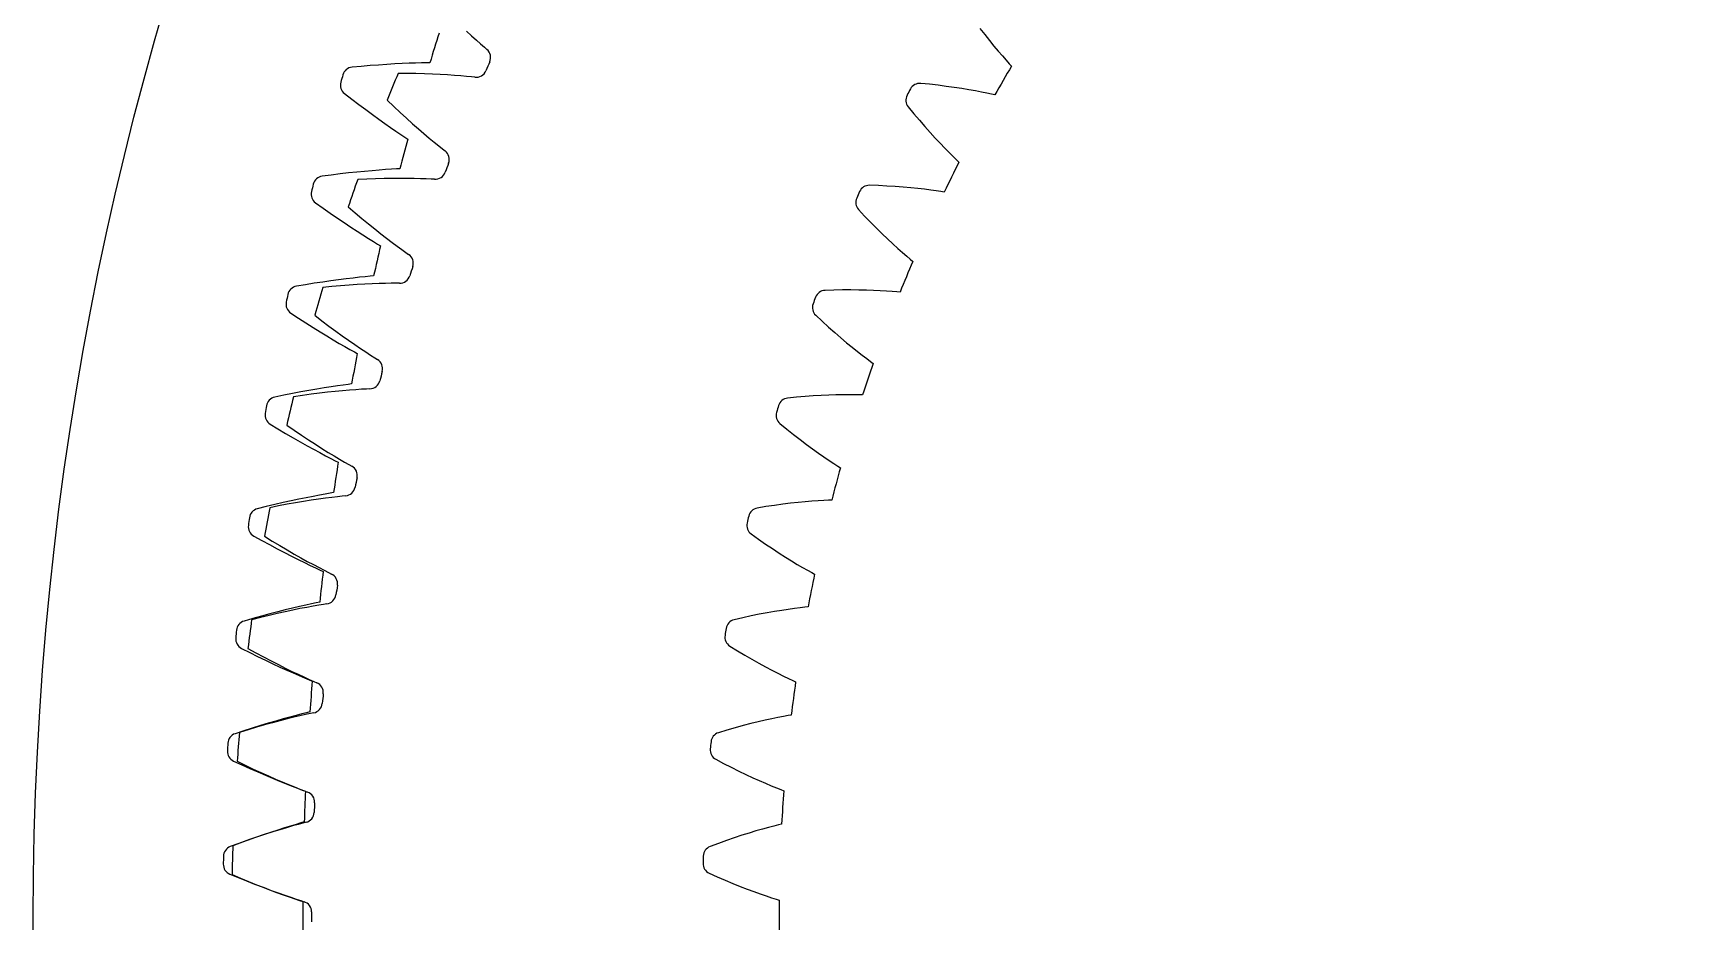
# Model space of a CAD drawing. Header units: millimetres. Extents: x -90 to 90, y -90 to 90.
# Drawn here: x -90.09 to -43.25, y -0.14 to 24.87 of the extents above; entities that cross this region are included whole.
import ezdxf

# ---------------------------------------------------------------- set-up
doc = ezdxf.new("R2010")
doc.units = ezdxf.units.MM

msp = doc.modelspace()

# ---------------------------------------------------------------- linework, layer by layer
at = {"layer": 'fixed_ring'}
for p, q in [((-80.852935, 23.940087), (-81.110414, 23.91717)), ((-80.603409, 23.960846), (-80.852935, 23.940087)), ((-80.36258, 23.978911), (-80.603409, 23.960846)), ((-80.131115, 23.994414), (-80.36258, 23.978911)), ((-79.909842, 24.007495), (-80.131115, 23.994414)), ((-79.699826, 24.018309), (-79.909842, 24.007495)), ((-79.502495, 24.027018), (-79.699826, 24.018309)), ((-79.31989, 24.033801), (-79.502495, 24.027018)), ((-79.155224, 24.038845), (-79.31989, 24.033801)), ((-79.014542, 24.042335), (-79.155224, 24.038845)), ((-78.918456, 24.044277), (-79.014542, 24.042335)), ((-81.325459, 23.17542), (-81.120164, 23.018338)), ((-81.120164, 23.018338), (-80.920435, 22.867333)), ((-80.920435, 22.867333), (-80.726613, 22.723257)), ((-80.726613, 22.723257), (-80.539333, 22.586354)), ((-80.539333, 22.586354), (-80.35937, 22.456947)), ((-80.35937, 22.456947), (-80.187704, 22.335479)), ((-80.187704, 22.335479), (-80.025631, 22.222573)), ((-80.025631, 22.222573), (-79.87497, 22.119171)), ((-79.87497, 22.119171), (-79.738536, 22.026833)), ((-79.738536, 22.026833), (-79.621536, 21.948638)), ((-79.621536, 21.948638), (-79.541389, 21.895603)), ((-81.696222, 20.881863), (-81.952657, 20.849277)), ((-81.447653, 20.911993), (-81.696222, 20.881863)), ((-81.207675, 20.939104), (-81.447653, 20.911993)), ((-80.976957, 20.963302), (-81.207675, 20.939104)), ((-80.756332, 20.984698), (-80.976957, 20.963302)), ((-80.546872, 21.003403), (-80.756332, 20.984698)), ((-80.350008, 21.019529), (-80.546872, 21.003403)), ((-80.167787, 21.033176), (-80.350008, 21.019529)), ((-80.003427, 21.04441), (-80.167787, 21.033176)), ((-79.862976, 21.053189), (-80.003427, 21.04441)), ((-79.767031, 21.058744), (-79.862976, 21.053189)), ((-82.139648, 20.099963), (-81.92859, 19.950714)), ((-81.92859, 19.950714), (-81.723322, 19.807329)), ((-81.723322, 19.807329), (-81.524219, 19.670645)), ((-81.524219, 19.670645), (-81.331921, 19.540883)), ((-81.331921, 19.540883), (-81.147218, 19.418338)), ((-81.147218, 19.418338), (-80.971104, 19.303412)), ((-80.971104, 19.303412), (-80.804899, 19.196683)), ((-80.804899, 19.196683), (-80.650455, 19.099022)), ((-80.650455, 19.099022), (-80.510644, 19.011881)), ((-80.510644, 19.011881), (-80.390786, 18.938142)), ((-80.390786, 18.938142), (-80.308701, 18.888159)), ((-82.176618, 17.833541), (-82.423877, 17.794082)), ((-81.937829, 17.86966), (-82.176618, 17.833541)), ((-81.708184, 17.902519), (-81.937829, 17.86966)), ((-81.488521, 17.932198), (-81.708184, 17.902519)), ((-81.279912, 17.95877), (-81.488521, 17.932198)), ((-81.083794, 17.982289), (-81.279912, 17.95877)), ((-80.902216, 18.00278), (-81.083794, 17.982289)), ((-80.738394, 18.020189), (-80.902216, 18.00278)), ((-80.598373, 18.034245), (-80.738394, 18.020189)), ((-80.502705, 18.043405), (-80.598373, 18.034245)), ((-82.423877, 17.794082), (-82.678905, 17.751874)), ((-82.837578, 16.996056), (-82.621056, 16.854852)), ((-82.621056, 16.854852), (-82.41054, 16.719289)), ((-82.41054, 16.719289), (-82.206436, 16.590192)), ((-82.206436, 16.590192), (-82.009393, 16.467755)), ((-82.009393, 16.467755), (-81.820211, 16.352244)), ((-81.820211, 16.352244), (-81.639899, 16.244024)), ((-81.639899, 16.244024), (-81.469797, 16.143622)), ((-81.469797, 16.143622), (-81.311789, 16.051839)), ((-81.311789, 16.051839), (-81.168799, 15.970019)), ((-81.168799, 15.970019), (-81.046252, 15.900841)), ((-81.046252, 15.900841), (-80.962345, 15.853981)), ((-81.219692, 14.989775), (-81.359085, 14.970463)), ((-81.124436, 15.002528), (-81.219692, 14.989775)), ((-83.03487, 14.681116), (-83.28813, 14.629345)), ((-82.78927, 14.729848), (-83.03487, 14.681116)), ((-82.552009, 14.774923), (-82.78927, 14.729848)), ((-82.323763, 14.816397), (-82.552009, 14.774923)), ((-82.105371, 14.854318), (-82.323763, 14.816397)), ((-81.897909, 14.888717), (-82.105371, 14.854318)), ((-81.702815, 14.919597), (-81.897909, 14.888717)), ((-81.522136, 14.946904), (-81.702815, 14.919597)), ((-81.359085, 14.970463), (-81.522136, 14.946904)), ((-83.418261, 13.868093), (-83.19658, 13.735134)), ((-83.19658, 13.735134), (-82.981114, 13.607586)), ((-82.981114, 13.607586), (-82.772298, 13.486257)), ((-82.772298, 13.486257), (-82.57079, 13.371319)), ((-82.57079, 13.371319), (-82.377396, 13.263005)), ((-82.377396, 13.263005), (-82.193142, 13.161645)), ((-82.193142, 13.161645), (-82.019383, 13.067712)), ((-82.019383, 13.067712), (-81.858035, 12.981938)), ((-81.858035, 12.981938), (-81.712069, 12.905554)), ((-81.712069, 12.905554), (-81.587006, 12.841034)), ((-81.587006, 12.841034), (-81.501396, 12.797364)), ((-82.606011, 11.755413), (-82.822821, 11.709304)), ((-82.39999, 11.797592), (-82.606011, 11.755413)), ((-82.206195, 11.835788), (-82.39999, 11.797592)), ((-82.026671, 11.869872), (-82.206195, 11.835788)), ((-81.864622, 11.899547), (-82.026671, 11.869872)), ((-81.726053, 11.924089), (-81.864622, 11.899547)), ((-81.631345, 11.940416), (-81.726053, 11.924089)), ((-83.528337, 11.547371), (-83.77947, 11.48611)), ((-83.284744, 11.605306), (-83.528337, 11.547371)), ((-83.049346, 11.659274), (-83.284744, 11.605306)), ((-82.822821, 11.709304), (-83.049346, 11.659274)), ((-83.880875, 10.720502), (-83.654349, 10.595975)), ((-83.654349, 10.595975), (-83.434238, 10.476622)), ((-83.434238, 10.476622), (-83.221006, 10.363233)), ((-83.221006, 10.363233), (-83.015317, 10.255956)), ((-83.015317, 10.255956), (-82.817986, 10.154995)), ((-82.817986, 10.154995), (-82.630049, 10.060636)), ((-82.630049, 10.060636), (-82.452881, 9.973306)), ((-82.452881, 9.973306), (-82.28842, 9.893661)), ((-82.28842, 9.893661), (-82.139684, 9.822822)), ((-82.139684, 9.822822), (-82.012283, 9.763053)), ((-82.012283, 9.763053), (-81.92509, 9.722633)), ((-83.662337, 8.464339), (-83.903579, 8.397282)), ((-83.429136, 8.527123), (-83.662337, 8.464339)), ((-83.204653, 8.585638), (-83.429136, 8.527123)), ((-82.989731, 8.63987), (-83.204653, 8.585638)), ((-82.785442, 8.689768), (-82.989731, 8.63987)), ((-82.593221, 8.735227), (-82.785442, 8.689768)), ((-82.415106, 8.776039), (-82.593221, 8.735227)), ((-82.254288, 8.811789), (-82.415106, 8.776039)), ((-82.116741, 8.841526), (-82.254288, 8.811789)), ((-82.022713, 8.861404), (-82.116741, 8.841526)), ((-83.903579, 8.397282), (-84.15223, 8.326617)), ((-84.224764, 7.557737), (-83.993715, 7.441819)), ((-83.993715, 7.441819), (-83.76927, 7.33083)), ((-83.76927, 7.33083), (-83.551924, 7.225542)), ((-83.551924, 7.225542), (-83.342345, 7.126078)), ((-83.342345, 7.126078), (-83.141356, 7.03261)), ((-83.141356, 7.03261), (-82.950003, 6.945388)), ((-82.950003, 6.945388), (-82.769675, 6.864784)), ((-82.769675, 6.864784), (-82.602335, 6.791382)), ((-82.602335, 6.791382), (-82.451039, 6.726188)), ((-82.451039, 6.726188), (-82.32148, 6.671252)), ((-82.32148, 6.671252), (-82.232829, 6.634141)), ((-82.863346, 5.622302), (-83.053721, 5.569645)), ((-82.686892, 5.669785), (-82.863346, 5.622302)), ((-82.527532, 5.711559), (-82.686892, 5.669785)), ((-82.391201, 5.746449), (-82.527532, 5.711559)), ((-82.297988, 5.769849), (-82.391201, 5.746449)), ((-84.160064, 5.235307), (-84.405881, 5.15534)), ((-83.921516, 5.311391), (-84.160064, 5.235307)), ((-83.690841, 5.382902), (-83.921516, 5.311391)), ((-83.468719, 5.44982), (-83.690841, 5.382902)), ((-83.255988, 5.512098), (-83.468719, 5.44982)), ((-83.053721, 5.569645), (-83.255988, 5.512098)), ((-84.449443, 4.384275), (-84.214197, 4.27713)), ((-84.214197, 4.27713), (-83.985736, 4.174662)), ((-83.985736, 4.174662), (-83.764584, 4.077624)), ((-83.764584, 4.077624), (-83.551412, 3.986114)), ((-83.551412, 3.986114), (-83.347049, 3.900272)), ((-83.347049, 3.900272), (-83.152551, 3.820309)), ((-83.152551, 3.820309), (-82.969318, 3.746545)), ((-82.969318, 3.746545), (-82.799335, 3.67949)), ((-82.799335, 3.67949), (-82.645695, 3.620033)), ((-82.645695, 3.620033), (-82.514161, 3.57001)), ((-82.514161, 3.57001), (-82.424176, 3.536259)), ((-83.404406, 2.376524), (-83.614643, 2.306289)), ((-83.204446, 2.441639), (-83.404406, 2.376524)), ((-83.016187, 2.501419), (-83.204446, 2.441639)), ((-82.841644, 2.555506), (-83.016187, 2.501419)), ((-82.683968, 2.603245), (-82.841644, 2.555506)), ((-82.549046, 2.643238), (-82.683968, 2.603245)), ((-82.456779, 2.670128), (-82.549046, 2.643238)), ((-84.297431, 2.065922), (-84.540066, 1.976765)), ((-84.061913, 2.150925), (-84.297431, 2.065922)), ((-83.834091, 2.231063), (-84.061913, 2.150925)), ((-83.614643, 2.306289), (-83.834091, 2.231063)), ((-84.554593, 1.204608), (-84.315484, 1.106387)), ((-84.315484, 1.106387), (-84.08333, 1.012585)), ((-84.08333, 1.012585), (-83.858684, 0.923935)), ((-83.858684, 0.923935), (-83.642221, 0.840507)), ((-83.642221, 0.840507), (-83.434774, 0.762414)), ((-83.434774, 0.762414), (-83.237405, 0.689824)), ((-83.237405, 0.689824), (-83.051527, 0.623004)), ((-83.051527, 0.623004), (-82.879143, 0.56239)), ((-82.879143, 0.56239), (-82.723374, 0.508754)), ((-82.723374, 0.508754), (-82.590052, 0.463714)), ((-82.590052, 0.463714), (-82.498862, 0.433372))]:
    msp.add_line(p, q, dxfattribs=at)
for centre, radius, start, end in [((0, 0), 82.5, 162.453515, 163.055467), ((-81.079951, 23.618721), 0.3, 95.828008, 163.759073), ((-81.140087, 23.411296), 0.3, 163.905598, 231.836663), ((0, 0), 84.75, 163.759073, 163.905598), ((0, 0), 82.5, 164.609204, 165.211156), ((0, 0), 84.75, 165.914762, 166.061286), ((-81.910989, 20.552185), 0.3, 97.983696, 165.914762), ((-81.96328, 20.342644), 0.3, 166.061286, 233.992352), ((0, 0), 82.5, 166.764892, 167.366844), ((0, 0), 84.75, 168.07045, 168.216975), ((-82.626092, 17.456559), 0.3, 100.139385, 168.07045), ((-82.670464, 17.2452), 0.3, 168.216975, 236.14804), ((0, 0), 82.5, 168.920581, 169.522533), ((-83.224246, 14.336226), 0.3, 102.295074, 170.226139), ((-83.260636, 14.123347), 0.3, 170.372663, 238.303729), ((0, 0), 84.75, 170.226139, 170.372663), ((0, 0), 82.5, 171.076269, 171.678222), ((-83.704606, 11.195601), 0.3, 104.450762, 172.381828), ((-83.732963, 10.981504), 0.3, 172.528352, 240.459417), ((0, 0), 84.75, 172.381828, 172.528352), ((0, 0), 82.5, 173.231958, 173.83391), ((0, 0), 84.75, 174.537516, 174.684041), ((-84.066491, 8.03913), 0.3, 106.606451, 174.537516), ((-84.086775, 7.824118), 0.3, 174.684041, 242.615106), ((0, 0), 82.5, 175.387647, 175.989599), ((-84.309389, 4.871281), 0.3, 108.762139, 176.693205), ((0, 0), 84.75, 176.693205, 176.839729), ((-84.321571, 4.655658), 0.3, 176.839729, 244.770795), ((0, 0), 82.5, 177.543335, 178.145287), ((-84.432957, 1.696537), 0.3, 110.917828, 178.848893), ((-84.43702, 1.480608), 0.3, 178.995418, 246.926483), ((0, 0), 84.75, 178.848893, 178.995418), ((0, 0), 82.5, 179.699024, 180.300976)]:
    msp.add_arc(centre, radius, start, end, dxfattribs=at)
at = {"layer": 'outer'}
msp.add_circle((0, 0), 90.087573, dxfattribs=at)
at = {"layer": 'thin_ring_external'}
for p, q in [((-77.88491, 24.934054), (-77.742648, 24.801552)), ((-77.742648, 24.801552), (-77.609972, 24.680326)), ((-77.609972, 24.680326), (-77.489462, 24.572185)), ((-77.489462, 24.572185), (-77.385841, 24.480701)), ((-77.385841, 24.480701), (-77.315321, 24.417321)), ((-79.559612, 23.739222), (-79.81562, 23.740347)), ((-79.312138, 23.735445), (-79.559612, 23.739222)), ((-79.073716, 23.729236), (-79.312138, 23.735445)), ((-78.844975, 23.720839), (-79.073716, 23.729236)), ((-78.626699, 23.710531), (-78.844975, 23.720839)), ((-78.419898, 23.698635), (-78.626699, 23.710531)), ((-78.225929, 23.685536), (-78.419898, 23.698635)), ((-78.046744, 23.671712), (-78.225929, 23.685536)), ((-77.885425, 23.65781), (-78.046744, 23.671712)), ((-77.747809, 23.644828), (-77.885425, 23.65781)), ((-77.653337, 23.636759), (-77.747809, 23.644828)), ((-80.119731, 22.985798), (-79.934491, 22.809084)), ((-79.934491, 22.809084), (-79.753562, 22.640199)), ((-79.753562, 22.640199), (-79.577469, 22.479343)), ((-79.577469, 22.479343), (-79.406833, 22.326777)), ((-79.406833, 22.326777), (-79.242413, 22.182844)), ((-79.242413, 22.182844), (-79.085159, 22.048012)), ((-79.085159, 22.048012), (-78.936316, 21.922947)), ((-78.936316, 21.922947), (-78.797624, 21.808654)), ((-78.797624, 21.808654), (-78.67175, 21.706807)), ((-78.67175, 21.706807), (-78.563592, 21.620733)), ((-78.563592, 21.620733), (-78.489928, 21.561037)), ((-80.696668, 20.769227), (-80.952399, 20.757279)), ((-80.449324, 20.778092), (-80.696668, 20.769227)), ((-80.210896, 20.784065), (-80.449324, 20.778092)), ((-79.982025, 20.787358), (-80.210896, 20.784065)), ((-79.763507, 20.78821), (-79.982025, 20.787358)), ((-79.556367, 20.786888), (-79.763507, 20.78821)), ((-79.361983, 20.78371), (-79.556367, 20.786888)), ((-79.182326, 20.779054), (-79.361983, 20.78371)), ((-79.020507, 20.773407), (-79.182326, 20.779054)), ((-78.882408, 20.767468), (-79.020507, 20.773407)), ((-78.787648, 20.764234), (-78.882408, 20.767468)), ((-81.217585, 19.988186), (-81.023565, 19.821161)), ((-81.023565, 19.821161), (-80.834248, 19.661735)), ((-80.834248, 19.661735), (-80.650171, 19.51008)), ((-80.650171, 19.51008), (-80.471968, 19.366426)), ((-80.471968, 19.366426), (-80.300413, 19.231076)), ((-80.300413, 19.231076), (-80.136479, 19.10445)), ((-80.136479, 19.10445), (-79.981445, 18.987148)), ((-79.981445, 18.987148), (-79.837098, 18.880085)), ((-79.837098, 18.880085), (-79.706187, 18.784798)), ((-79.706187, 18.784798), (-79.593776, 18.70436)), ((-79.593776, 18.70436), (-79.51716, 18.648503)), ((-80.749616, 17.811654), (-80.967805, 17.799646)), ((-80.542679, 17.820911), (-80.749616, 17.811654)), ((-80.348386, 17.827662), (-80.542679, 17.820911)), ((-80.168726, 17.832185), (-80.348386, 17.827662)), ((-80.00683, 17.834808), (-80.168726, 17.832185)), ((-79.868607, 17.835929), (-80.00683, 17.834808)), ((-79.773805, 17.837537), (-79.868607, 17.835929)), ((-81.680591, 17.745048), (-81.935378, 17.720058)), ((-81.434022, 17.766531), (-81.680591, 17.745048)), ((-81.19621, 17.78467), (-81.434022, 17.766531)), ((-80.967805, 17.799646), (-81.19621, 17.78467)), ((-82.160948, 16.938428), (-81.958652, 16.781528)), ((-81.958652, 16.781528), (-81.761442, 16.631975)), ((-81.761442, 16.631975), (-81.569861, 16.489918)), ((-81.569861, 16.489918), (-81.384555, 16.35555)), ((-81.384555, 16.35555), (-81.206313, 16.229136)), ((-81.206313, 16.229136), (-81.036128, 16.111046)), ((-81.036128, 16.111046), (-80.875306, 16.001813)), ((-80.875306, 16.001813), (-80.725681, 15.902261)), ((-80.725681, 15.902261), (-80.590076, 15.813782)), ((-80.590076, 15.813782), (-80.473704, 15.739189)), ((-80.473704, 15.739189), (-80.394336, 15.687317)), ((-82.508813, 14.674574), (-82.761993, 14.636607)), ((-82.263663, 14.708619), (-82.508813, 14.674574)), ((-82.027087, 14.738878), (-82.263663, 14.708619)), ((-81.799746, 14.765496), (-82.027087, 14.738878)), ((-81.582454, 14.788629), (-81.799746, 14.765496)), ((-81.37626, 14.80844), (-81.582454, 14.788629)), ((-81.182565, 14.825103), (-81.37626, 14.80844)), ((-81.00337, 14.838795), (-81.182565, 14.825103)), ((-80.841819, 14.849681), (-81.00337, 14.838795)), ((-80.703834, 14.857857), (-80.841819, 14.849681)), ((-80.609238, 14.864304), (-80.703834, 14.857857)), ((-82.947358, 13.844479), (-82.737314, 13.698113)), ((-82.737314, 13.698113), (-82.532725, 13.558825)), ((-82.532725, 13.558825), (-82.334141, 13.426735)), ((-82.334141, 13.426735), (-82.142216, 13.302004)), ((-82.142216, 13.302004), (-81.957751, 13.184857)), ((-81.957751, 13.184857), (-81.781758, 13.07561)), ((-81.781758, 13.07561), (-81.615569, 12.974731)), ((-81.615569, 12.974731), (-81.461055, 12.882949)), ((-81.461055, 12.882949), (-81.321109, 12.80151)), ((-81.321109, 12.80151), (-81.20108, 12.732956)), ((-81.20108, 12.732956), (-81.119167, 12.685204)), ((-82.259848, 11.727023), (-82.475675, 11.692825)), ((-82.054935, 11.757337), (-82.259848, 11.727023)), ((-81.862344, 11.783868), (-82.054935, 11.757337)), ((-81.684081, 11.806691), (-81.862344, 11.783868)), ((-81.523297, 11.825812), (-81.684081, 11.806691)), ((-81.385909, 11.841024), (-81.523297, 11.825812)), ((-81.291766, 11.852292), (-81.385909, 11.841024)), ((-83.179176, 11.565816), (-83.430086, 11.514971)), ((-82.936083, 11.612334), (-83.179176, 11.565816)), ((-82.701361, 11.654633), (-82.936083, 11.612334)), ((-82.475675, 11.692825), (-82.701361, 11.654633)), ((-83.574763, 10.714411), (-83.35752, 10.578961)), ((-83.35752, 10.578961), (-83.146085, 10.450302)), ((-83.146085, 10.450302), (-82.941015, 10.328524)), ((-82.941015, 10.328524), (-82.742972, 10.213755)), ((-82.742972, 10.213755), (-82.552766, 10.10618)), ((-82.552766, 10.10618), (-82.371424, 10.006062)), ((-82.371424, 10.006062), (-82.200301, 9.9138)), ((-82.200301, 9.9138), (-82.041303, 9.830027)), ((-82.041303, 9.830027), (-81.897381, 9.75584)), ((-81.897381, 9.75584), (-81.774008, 9.693504)), ((-81.774008, 9.693504), (-81.689764, 9.649997)), ((-83.449528, 8.485754), (-83.689928, 8.426884)), ((-83.217272, 8.539983), (-83.449528, 8.485754)), ((-82.993831, 8.589648), (-83.217272, 8.539983)), ((-82.780032, 8.634822), (-82.993831, 8.589648)), ((-82.576933, 8.675559), (-82.780032, 8.634822)), ((-82.385948, 8.71189), (-82.576933, 8.675559)), ((-82.209083, 8.743785), (-82.385948, 8.71189)), ((-82.049485, 8.771091), (-82.209083, 8.743785)), ((-81.913054, 8.793298), (-82.049485, 8.771091)), ((-81.819608, 8.809359), (-81.913054, 8.793298)), ((-83.689928, 8.426884), (-83.937915, 8.363293)), ((-84.041526, 7.556391), (-83.81765, 7.43221)), ((-83.81765, 7.43221), (-83.599922, 7.314514)), ((-83.599922, 7.314514), (-83.388902, 7.203366)), ((-83.388902, 7.203366), (-83.185257, 7.09886)), ((-83.185257, 7.09886), (-82.989806, 7.001137)), ((-82.989806, 7.001137), (-82.803589, 6.910409)), ((-82.803589, 6.910409), (-82.627978, 6.827005)), ((-82.627978, 6.827005), (-82.464909, 6.75146)), ((-82.464909, 6.75146), (-82.317387, 6.684718)), ((-82.317387, 6.684718), (-82.190993, 6.628763)), ((-82.190993, 6.628763), (-82.104636, 6.589614)), ((-82.577007, 5.658068), (-82.752012, 5.617183)), ((-82.419011, 5.693487), (-82.577007, 5.658068)), ((-82.283891, 5.722631), (-82.419011, 5.693487)), ((-82.191388, 5.743443), (-82.283891, 5.722631)), ((-84.039739, 5.265968), (-84.284155, 5.189797)), ((-83.802659, 5.337035), (-84.039739, 5.265968)), ((-83.573475, 5.403052), (-83.802659, 5.337035)), ((-83.35286, 5.464062), (-83.573475, 5.403052)), ((-83.141647, 5.520094), (-83.35286, 5.464062)), ((-82.940893, 5.571148), (-83.141647, 5.520094)), ((-82.752012, 5.617183), (-82.940893, 5.571148)), ((-84.34643, 4.378657), (-84.116506, 4.266069)), ((-84.116506, 4.266069), (-83.893052, 4.159644)), ((-83.893052, 4.159644), (-83.676632, 4.059416)), ((-83.676632, 4.059416), (-83.467916, 3.965444)), ((-83.467916, 3.965444), (-83.267731, 3.877828)), ((-83.267731, 3.877828), (-83.077124, 3.796727)), ((-83.077124, 3.796727), (-82.897483, 3.722399)), ((-82.897483, 3.722399), (-82.73077, 3.655279)), ((-82.73077, 3.655279), (-82.580032, 3.596157)), ((-82.580032, 3.596157), (-82.450945, 3.546728)), ((-82.450945, 3.546728), (-82.362703, 3.51204)), ((-83.34375, 2.390964), (-83.551827, 2.324221)), ((-83.145865, 2.452203), (-83.34375, 2.390964)), ((-82.959581, 2.507822), (-83.145865, 2.452203)), ((-82.786892, 2.55759), (-82.959581, 2.507822)), ((-82.630911, 2.60103), (-82.786892, 2.55759)), ((-82.497456, 2.637035), (-82.630911, 2.60103)), ((-82.406135, 2.662543), (-82.497456, 2.637035)), ((-84.227695, 2.091312), (-84.467903, 2.002762)), ((-83.994553, 2.174393), (-84.227695, 2.091312)), ((-83.769039, 2.252026), (-83.994553, 2.174393)), ((-83.551827, 2.324221), (-83.769039, 2.252026)), ((-84.48868, 1.189499), (-84.253306, 1.088799)), ((-84.253306, 1.088799), (-84.02471, 0.993922)), ((-84.02471, 0.993922), (-83.803454, 0.904875)), ((-83.803454, 0.904875), (-83.590212, 0.821683)), ((-83.590212, 0.821683), (-83.385815, 0.744403)), ((-83.385815, 0.744403), (-83.191315, 0.67314)), ((-83.191315, 0.67314), (-83.008114, 0.608082)), ((-83.008114, 0.608082), (-82.838191, 0.549561)), ((-82.838191, 0.549561), (-82.684631, 0.498214)), ((-82.684631, 0.498214), (-82.553189, 0.455441)), ((-82.553189, 0.455441), (-82.46329, 0.425303))]:
    msp.add_line(p, q, dxfattribs=at)
for centre, radius, start, end in [((-77.508892, 24.188126), 0.3, 336.454725, 49.816686), ((-22, 0), 60.25, 156.454725, 156.716006), ((-22, 0), 62.5, 157.675884, 158.421677), ((-77.618617, 23.934743), 0.3, 263.354046, 336.716006), ((-78.671544, 21.322257), 0.3, 339.381555, 52.743515), ((-22, 0), 60.25, 159.381555, 159.642836), ((-22, 0), 62.5, 160.602714, 161.348506), ((-78.768188, 21.063602), 0.3, 266.280875, 339.642836), ((-79.686346, 18.400761), 0.3, 342.308384, 55.670344), ((-22, 0), 60.25, 162.308384, 162.569665), ((-79.769657, 18.137509), 0.3, 269.207705, 342.569665), ((-22, 0), 62.5, 163.529543, 164.275335), ((-80.550651, 15.431259), 0.3, 345.235213, 58.597173), ((-80.620412, 15.164096), 0.3, 272.134534, 345.496494), ((-22, 0), 60.25, 165.235213, 165.496494), ((-22, 0), 62.5, 166.456372, 167.202165), ((-81.262204, 12.421499), 0.3, 348.162042, 61.524003), ((-22, 0), 60.25, 168.162042, 168.423323), ((-81.318233, 12.151122), 0.3, 275.061363, 348.423323), ((-22, 0), 62.5, 169.383201, 170.128994), ((-81.819149, 9.379332), 0.3, 351.088872, 64.450832), ((-81.861299, 9.106448), 0.3, 277.988193, 351.350153), ((-22, 0), 60.25, 171.088872, 171.350153), ((-22, 0), 62.5, 172.310031, 173.055823), ((-82.220033, 6.312696), 0.3, 354.015701, 67.377661), ((-22, 0), 60.25, 174.015701, 174.276982), ((-82.248194, 6.038016), 0.3, 280.915022, 354.276982), ((-22, 0), 62.5, 175.23686, 175.982652), ((-82.463809, 3.229591), 0.3, 356.94253, 70.30449), ((-82.477908, 2.953831), 0.3, 283.841851, 357.203811), ((-22, 0), 60.25, 176.94253, 177.203811), ((-22, 0), 62.5, 178.163689, 178.909482), ((-82.549843, 0.13806), 0.3, 359.86936, 73.23132), ((-22, 0), 60.25, 179.86936, 180.13064)]:
    msp.add_arc(centre, radius, start, end, dxfattribs=at)
at = {"layer": 'thin_ring_internal'}
for p, q in [((-63.434513, 25.010179), (-63.296765, 24.833859)), ((-63.296765, 24.833859), (-63.163215, 24.667379)), ((-63.163215, 24.667379), (-63.034729, 24.51131)), ((-63.034729, 24.51131), (-62.912433, 24.366449)), ((-62.912433, 24.366449), (-62.797871, 24.233991)), ((-62.797871, 24.233991), (-62.693387, 24.115903)), ((-62.693387, 24.115903), (-62.603215, 24.01607)), ((-62.603215, 24.01607), (-62.541137, 23.948459)), ((-64.848987, 23.435148), (-65.098138, 23.46121)), ((-64.608183, 23.407708), (-64.848987, 23.435148)), ((-64.376707, 23.378251), (-64.608183, 23.407708)), ((-64.155135, 23.347118), (-64.376707, 23.378251)), ((-63.944184, 23.3147), (-64.155135, 23.347118)), ((-63.744782, 23.281463), (-63.944184, 23.3147)), ((-63.55818, 23.247982), (-63.744782, 23.281463)), ((-63.386188, 23.214997), (-63.55818, 23.247982)), ((-63.231678, 23.183555), (-63.386188, 23.214997)), ((-63.100135, 23.15538), (-63.231678, 23.183555)), ((-63.010543, 23.135425), (-63.100135, 23.15538)), ((-65.451326, 22.800442), (-65.291235, 22.60776)), ((-65.291235, 22.60776), (-65.134636, 22.422783)), ((-65.134636, 22.422783), (-64.981543, 22.246683)), ((-64.981543, 22.246683), (-64.832557, 22.07975)), ((-64.832557, 22.07975), (-64.688405, 21.922361)), ((-64.688405, 21.922361), (-64.549987, 21.775029)), ((-64.549987, 21.775029), (-64.418478, 21.638478)), ((-64.418478, 21.638478), (-64.295499, 21.513796)), ((-64.295499, 21.513796), (-64.183514, 21.402795)), ((-64.183514, 21.402795), (-64.087007, 21.309073)), ((-64.087007, 21.309073), (-64.02064, 21.245667)), ((-66.289976, 20.582513), (-66.540298, 20.592225)), ((-66.047892, 20.570882), (-66.289976, 20.582513)), ((-65.814986, 20.556628), (-66.047892, 20.570882)), ((-65.591852, 20.540052), (-65.814986, 20.556628)), ((-65.379233, 20.5215), (-65.591852, 20.540052)), ((-65.178083, 20.501377), (-65.379233, 20.5215)), ((-64.989692, 20.480171), (-65.178083, 20.501377)), ((-64.81591, 20.458506), (-64.989692, 20.480171)), ((-64.659675, 20.437236), (-64.81591, 20.458506)), ((-64.52657, 20.417726), (-64.659675, 20.437236)), ((-64.435865, 20.403673), (-64.52657, 20.417726)), ((-66.849514, 19.909771), (-66.677164, 19.727973)), ((-66.677164, 19.727973), (-66.508801, 19.553634)), ((-66.508801, 19.553634), (-66.344519, 19.387924)), ((-66.344519, 19.387924), (-66.184934, 19.231092)), ((-66.184934, 19.231092), (-66.030797, 19.083469)), ((-66.030797, 19.083469), (-65.88304, 18.945505)), ((-65.88304, 18.945505), (-65.742881, 18.817847)), ((-65.742881, 18.817847), (-65.61201, 18.701475)), ((-65.61201, 18.701475), (-65.493006, 18.598036)), ((-65.493006, 18.598036), (-65.390575, 18.510827)), ((-65.390575, 18.510827), (-65.320203, 18.451897)), ((-67.541309, 17.641742), (-67.79173, 17.635061)), ((-67.298983, 17.645968), (-67.541309, 17.641742)), ((-67.065642, 17.646977), (-67.298983, 17.645968)), ((-66.841902, 17.645031), (-67.065642, 17.646977)), ((-66.628525, 17.640425), (-66.841902, 17.645031)), ((-66.42649, 17.6335), (-66.628525, 17.640425)), ((-66.237115, 17.624661), (-66.42649, 17.6335)), ((-66.062288, 17.614408), (-66.237115, 17.624661)), ((-65.904997, 17.603402), (-66.062288, 17.614408)), ((-65.770901, 17.592639), (-65.904997, 17.603402)), ((-65.679471, 17.584548), (-65.770901, 17.592639)), ((-68.055649, 16.933845), (-67.871777, 16.763708)), ((-67.871777, 16.763708), (-67.692373, 16.600754)), ((-67.692373, 16.600754), (-67.517604, 16.446143)), ((-67.517604, 16.446143), (-67.348105, 16.300084)), ((-67.348105, 16.300084), (-67.184642, 16.162858)), ((-67.184642, 16.162858), (-67.028178, 16.034853)), ((-67.028178, 16.034853), (-66.87997, 15.916635)), ((-66.87997, 15.916635), (-66.741769, 15.809072)), ((-66.741769, 15.809072), (-66.616254, 15.713637)), ((-66.616254, 15.713637), (-66.508338, 15.633314)), ((-66.508338, 15.633314), (-66.434263, 15.579113)), ((-68.597627, 14.625425), (-68.847074, 14.60238)), ((-68.356096, 14.645491), (-68.597627, 14.625425)), ((-68.123321, 14.66176), (-68.356096, 14.645491)), ((-67.899933, 14.674451), (-68.123321, 14.66176)), ((-67.686711, 14.68381), (-67.899933, 14.674451)), ((-67.484655, 14.690114), (-67.686711, 14.68381)), ((-67.295108, 14.693679), (-67.484655, 14.690114)), ((-67.119985, 14.694883), (-67.295108, 14.693679)), ((-66.96231, 14.694188), (-67.119985, 14.694883)), ((-66.827798, 14.692218), (-66.96231, 14.694188)), ((-66.736034, 14.690124), (-66.827798, 14.692218)), ((-69.064566, 13.885404), (-68.869961, 13.727658)), ((-68.869961, 13.727658), (-68.680284, 13.576786)), ((-68.680284, 13.576786), (-68.495777, 13.433937)), ((-68.495777, 13.433937), (-68.317087, 13.299276)), ((-68.317087, 13.299276), (-68.145, 13.173035)), ((-68.145, 13.173035), (-67.980499, 13.055537)), ((-67.980499, 13.055537), (-67.824877, 12.947266)), ((-67.824877, 12.947266), (-67.679936, 12.848972)), ((-67.679936, 12.848972), (-67.548448, 12.76195)), ((-67.548448, 12.76195), (-67.43551, 12.688857)), ((-67.43551, 12.688857), (-67.358049, 12.639617)), ((-67.984471, 11.712432), (-68.15914, 11.699777)), ((-67.827088, 11.722051), (-67.984471, 11.712432)), ((-67.692735, 11.728882), (-67.827088, 11.722051)), ((-67.601031, 11.732795), (-67.692735, 11.728882)), ((-69.454406, 11.54648), (-69.701812, 11.50717)), ((-69.214705, 11.5823), (-69.454406, 11.54648)), ((-68.983492, 11.613758), (-69.214705, 11.5823)), ((-68.761412, 11.641032), (-68.983492, 11.613758)), ((-68.549259, 11.664317), (-68.761412, 11.641032)), ((-68.348049, 11.683822), (-68.549259, 11.664317)), ((-68.15914, 11.699777), (-68.348049, 11.683822)), ((-69.871946, 10.777505), (-69.667441, 10.632824)), ((-69.667441, 10.632824), (-69.468302, 10.49468)), ((-69.468302, 10.49468), (-69.274847, 10.364204)), ((-69.274847, 10.364204), (-69.087733, 10.241519)), ((-69.087733, 10.241519), (-68.907757, 10.126803)), ((-68.907757, 10.126803), (-68.735924, 10.020316)), ((-68.735924, 10.020316), (-68.573554, 9.922454)), ((-68.573554, 9.922454), (-68.422494, 9.833851)), ((-68.422494, 9.833851), (-68.285597, 9.755615)), ((-68.285597, 9.755615), (-68.16812, 9.690065)), ((-68.16812, 9.690065), (-68.087604, 9.645996)), ((-69.871133, 8.469512), (-70.107979, 8.418092)), ((-69.642473, 8.516025), (-69.871133, 8.469512)), ((-69.422653, 8.557765), (-69.642473, 8.516025)), ((-69.212476, 8.594876), (-69.422653, 8.557765)), ((-69.012973, 8.627499), (-69.212476, 8.594876)), ((-68.825512, 8.655775), (-69.012973, 8.627499)), ((-68.652044, 8.679826), (-68.825512, 8.655775)), ((-68.495628, 8.699718), (-68.652044, 8.679826)), ((-68.362009, 8.715322), (-68.495628, 8.699718)), ((-68.270757, 8.725224), (-68.362009, 8.715322)), ((-70.107979, 8.418092), (-70.352284, 8.362685)), ((-70.474331, 7.623454), (-70.260801, 7.492458)), ((-70.260801, 7.492458), (-70.053054, 7.367635)), ((-70.053054, 7.367635), (-69.85148, 7.250091)), ((-69.85148, 7.250091), (-69.656742, 7.139906)), ((-69.656742, 7.139906), (-69.469649, 7.037206)), ((-69.469649, 7.037206), (-69.291219, 6.942186)), ((-69.291219, 6.942186), (-69.122796, 6.855153)), ((-69.122796, 6.855153), (-68.966265, 6.776619)), ((-68.966265, 6.776619), (-68.824544, 6.707505)), ((-68.824544, 6.707505), (-68.703032, 6.649778)), ((-68.703032, 6.649778), (-68.619806, 6.61107)), ((-68.965066, 5.640132), (-69.119846, 5.610052)), ((-68.832754, 5.664442), (-68.965066, 5.640132)), ((-68.742345, 5.68029), (-68.832754, 5.664442)), ((-70.555545, 5.253656), (-70.795704, 5.182389)), ((-70.32257, 5.320457), (-70.555545, 5.253656)), ((-70.097442, 5.381824), (-70.32257, 5.320457)), ((-69.880822, 5.437853), (-70.097442, 5.381824)), ((-69.673523, 5.48863), (-69.880822, 5.437853)), ((-69.47658, 5.534231), (-69.673523, 5.48863)), ((-69.29137, 5.574707), (-69.47658, 5.534231)), ((-69.119846, 5.610052), (-69.29137, 5.574707)), ((-70.869142, 4.436759), (-70.647501, 4.320009)), ((-70.647501, 4.320009), (-70.432035, 4.20904)), ((-70.432035, 4.20904), (-70.223205, 4.104931)), ((-70.223205, 4.104931), (-70.021678, 4.007719)), ((-70.021678, 4.007719), (-69.828268, 3.917476)), ((-69.828268, 3.917476), (-69.644005, 3.834329)), ((-69.644005, 3.834329), (-69.470251, 3.758498)), ((-69.470251, 3.758498), (-69.308919, 3.690369)), ((-69.308919, 3.690369), (-69.16298, 3.630672)), ((-69.16298, 3.630672), (-69.037953, 3.581016)), ((-69.037953, 3.581016), (-68.952374, 3.547834)), ((-69.930424, 2.358881), (-70.133958, 2.294654)), ((-69.736885, 2.417265), (-69.930424, 2.358881)), ((-69.554719, 2.469768), (-69.736885, 2.417265)), ((-69.385874, 2.516255), (-69.554719, 2.469768)), ((-69.233392, 2.556393), (-69.385874, 2.516255)), ((-69.102953, 2.589305), (-69.233392, 2.556393)), ((-69.013775, 2.611033), (-69.102953, 2.589305)), ((-70.79519, 2.066723), (-71.030173, 1.979901)), ((-70.567082, 2.148618), (-70.79519, 2.066723)), ((-70.34645, 2.224578), (-70.567082, 2.148618)), ((-70.133958, 2.294654), (-70.34645, 2.224578)), ((-71.054687, 1.231065), (-70.825885, 1.12906)), ((-70.825885, 1.12906), (-70.603622, 1.032422)), ((-70.603622, 1.032422), (-70.38843, 0.942194)), ((-70.38843, 0.942194), (-70.180977, 0.85837)), ((-70.180977, 0.85837), (-69.982079, 0.78097)), ((-69.982079, 0.78097), (-69.792773, 0.710052)), ((-69.792773, 0.710052), (-69.614431, 0.645748)), ((-69.614431, 0.645748), (-69.448988, 0.588316)), ((-69.448988, 0.588316), (-69.299458, 0.538292)), ((-69.299458, 0.538292), (-69.171451, 0.49692)), ((-69.171451, 0.49692), (-69.083885, 0.469406))]:
    msp.add_line(p, q, dxfattribs=at)
for centre, radius, start, end in [((-22, 0), 47.086224, 149.428805, 150.571195), ((-65.123221, 23.162261), 0.3, 85.203867, 151.758951), ((-65.216694, 22.987385), 0.3, 151.991049, 218.546133), ((-22, 0), 49.25, 151.758951, 151.991049), ((-22, 0), 47.086224, 153.178805, 154.321195), ((-66.627611, 20.11166), 0.3, 155.741049, 222.296133), ((-22, 0), 49.25, 155.508951, 155.741049), ((-66.545775, 20.292275), 0.3, 88.953867, 155.508951), ((-22, 0), 47.086224, 156.928805, 158.071195), ((-22, 0), 49.25, 159.258951, 159.491049), ((-67.777577, 17.335395), 0.3, 92.703867, 159.258951), ((-67.847425, 17.149814), 0.3, 159.491049, 226.046133), ((-22, 0), 47.086224, 160.678805, 161.821195), ((-68.813353, 14.304282), 0.3, 96.453867, 163.008951), ((-68.870914, 14.11453), 0.3, 163.241049, 229.796133), ((-22, 0), 49.25, 163.008951, 163.241049), ((-22, 0), 47.086224, 164.428805, 165.571195), ((-22, 0), 49.25, 166.758951, 166.991049), ((-69.648667, 11.211915), 0.3, 100.203867, 166.758951), ((-69.693694, 11.018805), 0.3, 166.991049, 233.546133), ((-22, 0), 47.086224, 168.178805, 169.321195), ((-22, 0), 49.25, 170.508951, 170.741049), ((-70.279942, 8.071538), 0.3, 103.953867, 170.508951), ((-70.312242, 7.875896), 0.3, 170.741049, 237.296133), ((-22, 0), 47.086224, 171.928805, 173.071195), ((-70.704475, 4.896597), 0.3, 107.703867, 174.258951), ((-70.72391, 4.699262), 0.3, 174.491049, 241.046133), ((-22, 0), 49.25, 174.258951, 174.491049), ((-22, 0), 47.086224, 175.678805, 176.821195), ((-70.920447, 1.700688), 0.3, 111.453867, 178.008951), ((-70.926935, 1.502504), 0.3, 178.241049, 244.796133), ((-22, 0), 49.25, 178.008951, 178.241049), ((-22, 0), 47.086224, 179.428805, 180.571195)]:
    msp.add_arc(centre, radius, start, end, dxfattribs=at)

doc.saveas('drawing.dxf')
